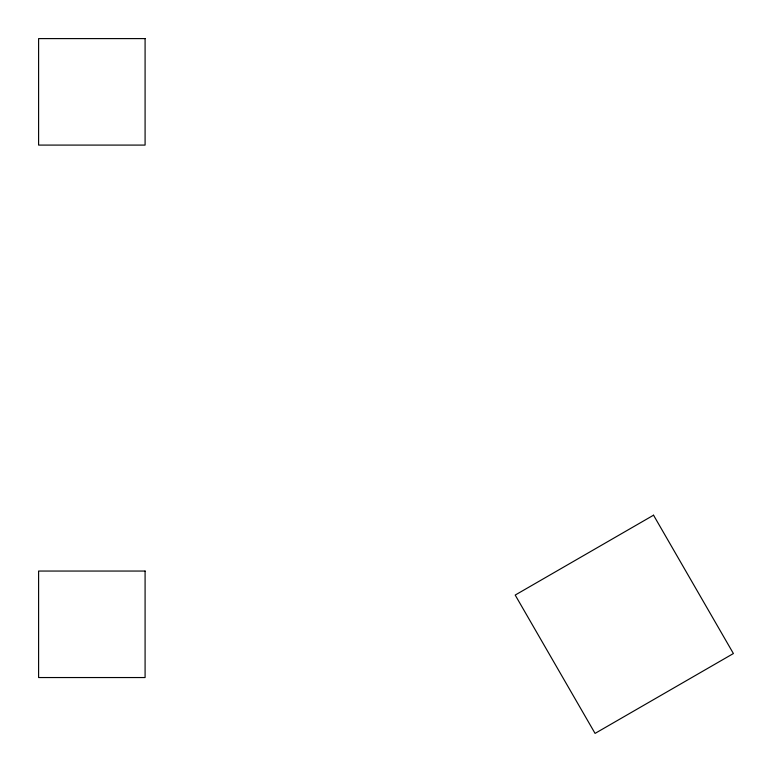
<?xml version="1.0" encoding="UTF-8"?>
<svg xmlns="http://www.w3.org/2000/svg" width="772" height="772" viewBox="0 0 772 772"><rect width="100%" height="100%" fill="white"/><g stroke="black" fill="none" stroke-linecap="round" stroke-linejoin="round"><path stroke-width="1.16" d="M653.537 515.194L515.194 595.067L595.067 733.4L733.4 653.537L653.537 515.194M145.088 38.6L38.6 38.6L38.6 145.088L145.088 145.088L145.088 38.6M145.088 571.048L38.6 571.048L38.6 677.546L145.088 677.546L145.088 571.048"/></g></svg>
